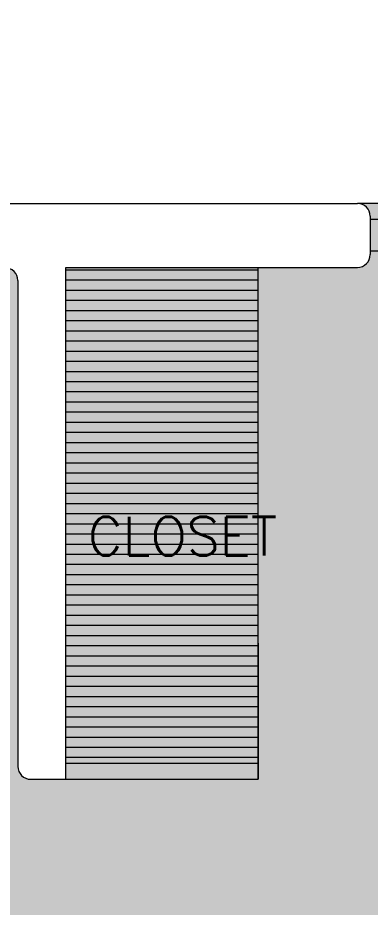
# Model space of a CAD drawing. Header units: metres. Extents: x 8 to 2416, y -346 to 476.
# Drawn here: x 135.917 to 137.017, y -172.993 to -170.212 of the extents above; entities that cross this region are included whole.
import ezdxf

# ---------------------------------------------------------------- set-up
doc = ezdxf.new("R2010")
doc.units = ezdxf.units.M
doc.linetypes.add('0', pattern=[0])
doc.linetypes.add('HIDDEN2', pattern=[0.1875, 0.125, -0.0625])
doc.layers.get('0').update_dxf_attribs({"color": 250, "linetype": '0', "lineweight": 20})
for name, color, linetype, lineweight in [('A-DOOR', 35, 'Continuous', 5), ('A-WALL', 250, 'Continuous', 20), ('baños', 140, 'Continuous', 0), ('closets', 253, 'Continuous', 0), ('piso', 253, 'Continuous', 0), ('SE-3', 253, 'Continuous', 5), ('textos', 7, 'Continuous', 0)]:
    doc.layers.add(name, color=color, linetype=linetype, lineweight=lineweight)
doc.styles.get("Standard").update_dxf_attribs({"font": 'arial.ttf', "height": 0.1875})

# ---------------------------------------------------------------- blocks, each defined once
blk = doc.blocks.new('A$Ca7b09788')
at = {"layer": 'A-DOOR'}
for p, q in [((1.633476927054289e-05, 0.1005880671967532), (0.06001633402468087, 0.1005782663353187)), ((0.06000980011685897, 0.06057826548253331), (0.0600163340244535, 0.1005782649861402)), ((2.739977043339877, 0.06000980011683055), (2.739983577247529, 0.1000097996204374)), ((2.799983576503166, 0.1000000001081816), (2.739983577247756, 0.100009800969616)), ((0.03500980054349156, 0.0605823491747941), (0.03499999968204293, 0.0005823499193837733)), ((0.06000980011685897, 0.06057826548253331), (0.03500980054349156, 0.0605823491747941)), ((2.739977043339877, 0.06000980011683055), (2.764977042913245, 0.06000571642459818)), ((2.764977042913245, 0.06000571642459818), (2.764967242051796, 5.717169187846594e-06)), ((0.03499999968204293, 0.0005823499193837733), (0, 0.0005880670885716199)), ((2.764967242051796, 5.717169187846594e-06), (2.799967241733839, 0))]:
    blk.add_line(p, q, dxfattribs=at)
for points in [[(0.3470561286628708, 0.664947942311592), (0.6999679813231978, 0.06042066894059417), (0.7261239051742905, 0.07569001401631681), (0.3732120525139635, 0.6802172873873431)], [(2.452943782609509, 0.664947942311592), (2.100031929949182, 0.06042066894059417), (2.073876006098089, 0.07569001401631681), (2.426787858758416, 0.6802172873873431)], [(0.04460117791131779, 0.06058078244542742), (0.6999679813231978, 0.06042066894059417), (0.6999630340578165, 0.03013395193346469), (0.04459623064593643, 0.03029406543828372)], [(2.752394077807821, 0.06000777182291017), (2.09998605013584, 0.06016786992124423), (2.099981102870515, 0.02988115291410054), (2.752389130542497, 0.02972105481576648)]]:
    blk.add_lwpolyline(points, close=True, dxfattribs=at)
at = {"layer": 'A-DOOR', "linetype": 'HIDDEN2'}
for centre, start, end in [((0.6446753326587782, -0.04020226069296484), 11.15442621145828, 110.6470494458895), ((2.155324578613602, -0.04020226069296484), 69.35295055411083, 168.8455737885417)]:
    blk.add_arc(centre, 0.7698679352481372, start, end, dxfattribs=at)
blk = doc.blocks.new('PL BASE 1N NASAS 09')
at = {"layer": 'closets', "transparency": 33554687}
h = blk.add_hatch(dxfattribs=at)
h.set_pattern_fill('LINE', color=256, scale=0.01, angle=180)
h.set_pattern_definition([(180, (-441.8774854139368, -2857.399240221053), (-3.888253587292846e-18, -0.03175), [])])
h.paths.add_polyline_path([(-105.731505035463, -35.44971880325315), (-105.7315050354623, -36.99971880325281), (-105.1315050354622, -36.99971880325281), (-105.131505035463, -35.44971880325281)])
at = {"layer": 'A-WALL'}
for p, q in [((-105.9410489284447, -35.2497188035059), (-104.8210417575693, -35.2497188035059)), ((-104.7810417575693, -35.2897188035059), (-104.7810417575693, -35.40971880325274)), ((-105.7310489284461, -35.44971880325309), (-104.8210417575692, -35.44971880325274)), ((-105.7310489284457, -37.04971880325287), (-105.7310489284461, -35.44971880325309)), ((-105.8810489284447, -35.49064504106125), (-105.8810489284449, -37.00971880325286)), ((-105.8410489284449, -37.04971880325287), (-105.7310489284454, -37.04971880325287))]:
    blk.add_line(p, q, dxfattribs=at)
for centre, start, end in [((-104.8210417575693, -35.2897188035059), 0, 90), ((-104.8210417575693, -35.40971880325274), 270.0000000000222, 0), ((-105.9210489284447, -35.49064504106124), 359.9999999999917, 90), ((-105.8410489284449, -37.00971880325287), 179.9999999999918, 270)]:
    blk.add_arc(centre, 0.04, start, end, dxfattribs=at)
at = {"layer": 'closets', "transparency": 33554687}
for p, q in [((-105.1310050354626, -37.04971880325275), (-105.131005035463, -35.44971880325275)), ((-105.1310050354628, -36.62471880325314), (-105.1310050354626, -37.04971880325275)), ((-105.7315050354623, -36.99971880325287), (-105.1310050354622, -36.99971880325275)), ((-105.7315050354623, -37.04971880325287), (-105.1310050354622, -37.04971880325275))]:
    blk.add_line(p, q, dxfattribs=at)
at = {"layer": 'piso'}
blk.add_line((-101.9410417638408, -35.24971880424409), (-104.8210417575681, -35.2497188035059), dxfattribs=at)
at = {"color": 1}
blk.add_blockref('A$Ca7b09788', (-104.7810417575693, -35.3991295285971), dxfattribs=at)
at = {"layer": 'textos', "insert": (-103.6640647398443, -36.34984426900138), "char_height": 0.15, "width": 3.405476511770505, "attachment_point": 9}
blk.add_mtext('\\pxqc;{\\Fromans|c0;\\H0.8x;CLOSET\\H1.25x; }', dxfattribs=at)
blk = doc.blocks.new('PL MUEBLES 1N NASAS 09')
at = {"layer": 'baños'}
blk.add_blockref('PL BASE 1N NASAS 09', (162.2615445691817, 88.20329366328178), dxfattribs=at)

msp = doc.modelspace()

# ---------------------------------------------------------------- hatches: boundary and pattern name
at = {"layer": 'SE-3', "true_color": 0xffc78f, "transparency": 33554483}
h = msp.add_hatch(color=31, dxfattribs=at)
h.dxf.hatch_style = 1
edge = h.paths.add_edge_path()
edge.add_line((135.2470650019976, -174.5425323919423), (135.8670650019994, -174.5425323919426))
edge.add_arc((135.8398570212067, -174.4702164036561), 0.07726497512231931, 290.6181778509367, 358.2823234869184)
edge.add_line((135.9170872780942, -174.4725323919427), (135.9170872780927, -171.033458629751))
edge.add_arc((135.8770872780927, -171.033458629751), 0.03999999999999204, 359.9999999999592, 450)
edge.add_line((135.8770872780927, -170.993458629751), (135.8570872780927, -170.993458629751))
edge.add_arc((135.8570872780927, -170.9534586297511), 0.03999999999999204, 179.9999999999593, 270.0000000000407, ccw=False)
edge.add_line((135.8170872780927, -170.953458629751), (135.817087276365, -170.8325323969096))
edge.add_arc((135.8570872858352, -170.8325323978462), 0.04000000947021932, 90.00001656163789, 179.9999986584067, ccw=False)
edge.add_line((135.857087274273, -170.7925323883759), (135.1770941048181, -170.792532453311))
edge.add_arc((135.1770941177566, -170.832532453311), 0.03999999999999414, -4.069988790433854e-11, 90.00001853303621, ccw=False)
edge.add_line((135.2170941177566, -170.832532453311), (135.2170125812284, -170.9550851526766))
edge.add_arc((135.1770941177566, -170.9525324533109), 0.04000000000000661, 269.9999690553301, 356.3410410046843, ccw=False)
edge.add_line((135.1770940961531, -170.992532453311), (134.8569688400982, -170.99253212294))
edge.add_arc((134.8570811027141, -170.9525322804762), 0.04000000000035375, 180.0000000004885, 269.8391954366308, ccw=False)
edge.add_line((134.8170811027138, -170.9525322804765), (134.8170811027138, -170.8325322804765))
edge.add_arc((134.8570811027138, -170.8325322804765), 0.03999999999999204, 93.18960480661752, 180, ccw=False)
edge.add_line((134.8548554884491, -170.7925942454579), (134.1770649872409, -170.7925322689125))
edge.add_arc((134.1770649972803, -170.8325322689124), 0.03999999999993646, -8.151346264639869e-11, 90.00001438038191, ccw=False)
edge.add_line((134.2170649972802, -170.8325322689124), (134.2170649831295, -170.9525323933368))
edge.add_arc((134.1753983191816, -170.9516990566214), 0.04167499651626051, 258.4653880250213, 358.85423243822544, ccw=False)
edge.add_arc((134.1587295967958, -171.033363134084), 0.0416728760437458, 78.46188951969302, 178.8577375352151)
edge.add_line((134.1170650019971, -171.0325323886199), (134.1170650019994, -173.1625323919425))
edge.add_line((134.1170650019994, -173.1625323919425), (134.1170650019972, -174.5025323919398))
edge.add_arc((134.1570650019972, -174.5025323919429), 0.03999999999999204, 179.9999999956032, 270)
edge.add_line((134.1570650019972, -174.5425323919428), (135.2470650019976, -174.5425323919423))
h = msp.add_hatch(color=31, dxfattribs=at)
h.dxf.hatch_style = 1
edge = h.paths.add_edge_path()
edge.add_arc((140.6970873072899, -171.0625323919407), 0.06999999999999318, 4.652697134027084e-11, 90)
edge.add_line((140.6970873072899, -170.9925323919408), (139.8570944490145, -170.9925323919425))
edge.add_arc((139.8570944490146, -170.9525323919425), 0.04000000000002046, 180.0000000000407, 269.9999999999186, ccw=False)
edge.add_line((139.8170944490145, -170.9525323919425), (139.8170780254713, -170.8419431171787))
edge.add_arc((139.8578440713588, -170.8340489666151), 0.04152334416227672, 91.03441877645832, 190.9594111960733, ccw=False)
edge.add_line((139.8570944490674, -170.7925323894822), (136.9803747376999, -170.7926671227769))
edge.add_arc((136.9770944489681, -170.8325323921957), 0.04000000000003331, 4.0813574742060155e-11, 85.29604993254031, ccw=False)
edge.add_line((137.0170944489682, -170.8325323921957), (137.0170944489682, -170.9525323919425))
edge.add_arc((136.9770944489682, -170.9525323919426), 0.03999999999996362, -90.00000000004081, 4.0813574742060155e-11, ccw=False)
edge.add_line((136.9770944489682, -170.9925323919425), (136.0670872780919, -170.9925323919411))
edge.add_line((136.0670872780919, -170.9925323919411), (136.0666311710751, -172.5925323919427))
edge.add_line((136.0666311710751, -172.5925323919427), (135.9570872780925, -172.5925323919427))
edge.add_arc((135.9570872780925, -172.5525323919427), 0.03999999999996362, 184.6824168622248, 270.0000000000407, ccw=False)
edge.add_line((135.9172207786735, -172.5557976980651), (135.9171185008706, -173.5309522503622))
edge.add_arc((135.9570872780917, -173.5325323919423), 0.03999999999960029, 89.99999999942997, 177.7360248167114, ccw=False)
edge.add_line((135.9570872780921, -173.4925323919426), (136.067087278092, -173.4925323919426))
edge.add_line((136.067087278092, -173.4925323919426), (136.0670872780919, -175.0925323919409))
edge.add_line((136.0670872780919, -175.0925323919409), (136.8270872780921, -175.0925323919427))
edge.add_arc((136.8270872780921, -175.1325323919427), 0.03999999999999204, 0, 90.0000000000407, ccw=False)
edge.add_line((136.8670872780921, -175.1325323919427), (136.8670872780921, -175.2525323919426))
edge.add_arc((136.8270872780921, -175.2525323919426), 0.03999999999999204, -87.84334903700238, 0, ccw=False)
edge.add_line((136.8285925489887, -175.2925040589022), (137.8539804819753, -175.2924115571532))
edge.add_arc((137.8570872780918, -175.2525323919427), 0.03999999999996743, 179.9999999999593, 265.5453558306929, ccw=False)
edge.add_line((137.8170872780918, -175.2525323919426), (137.8170872780918, -175.1325323919426))
edge.add_arc((137.8570872780918, -175.1325323919426), 0.03999999999999204, 89.9999999999593, 179.9999999999593, ccw=False)
edge.add_line((137.8570872780918, -175.0925323919426), (140.6970873072936, -175.0925323919408))
edge.add_arc((140.6970873072936, -175.0225323919408), 0.06999999999999318, 270, 360.0000000000466)
edge.add_line((140.7670873072936, -175.0225323919408), (140.7670873072899, -171.0625323919407))

# ---------------------------------------------------------------- block references
msp.add_blockref('PL MUEBLES 1N NASAS 09', (79.53659163735571, -223.7461072519716))

doc.saveas('drawing.dxf')
